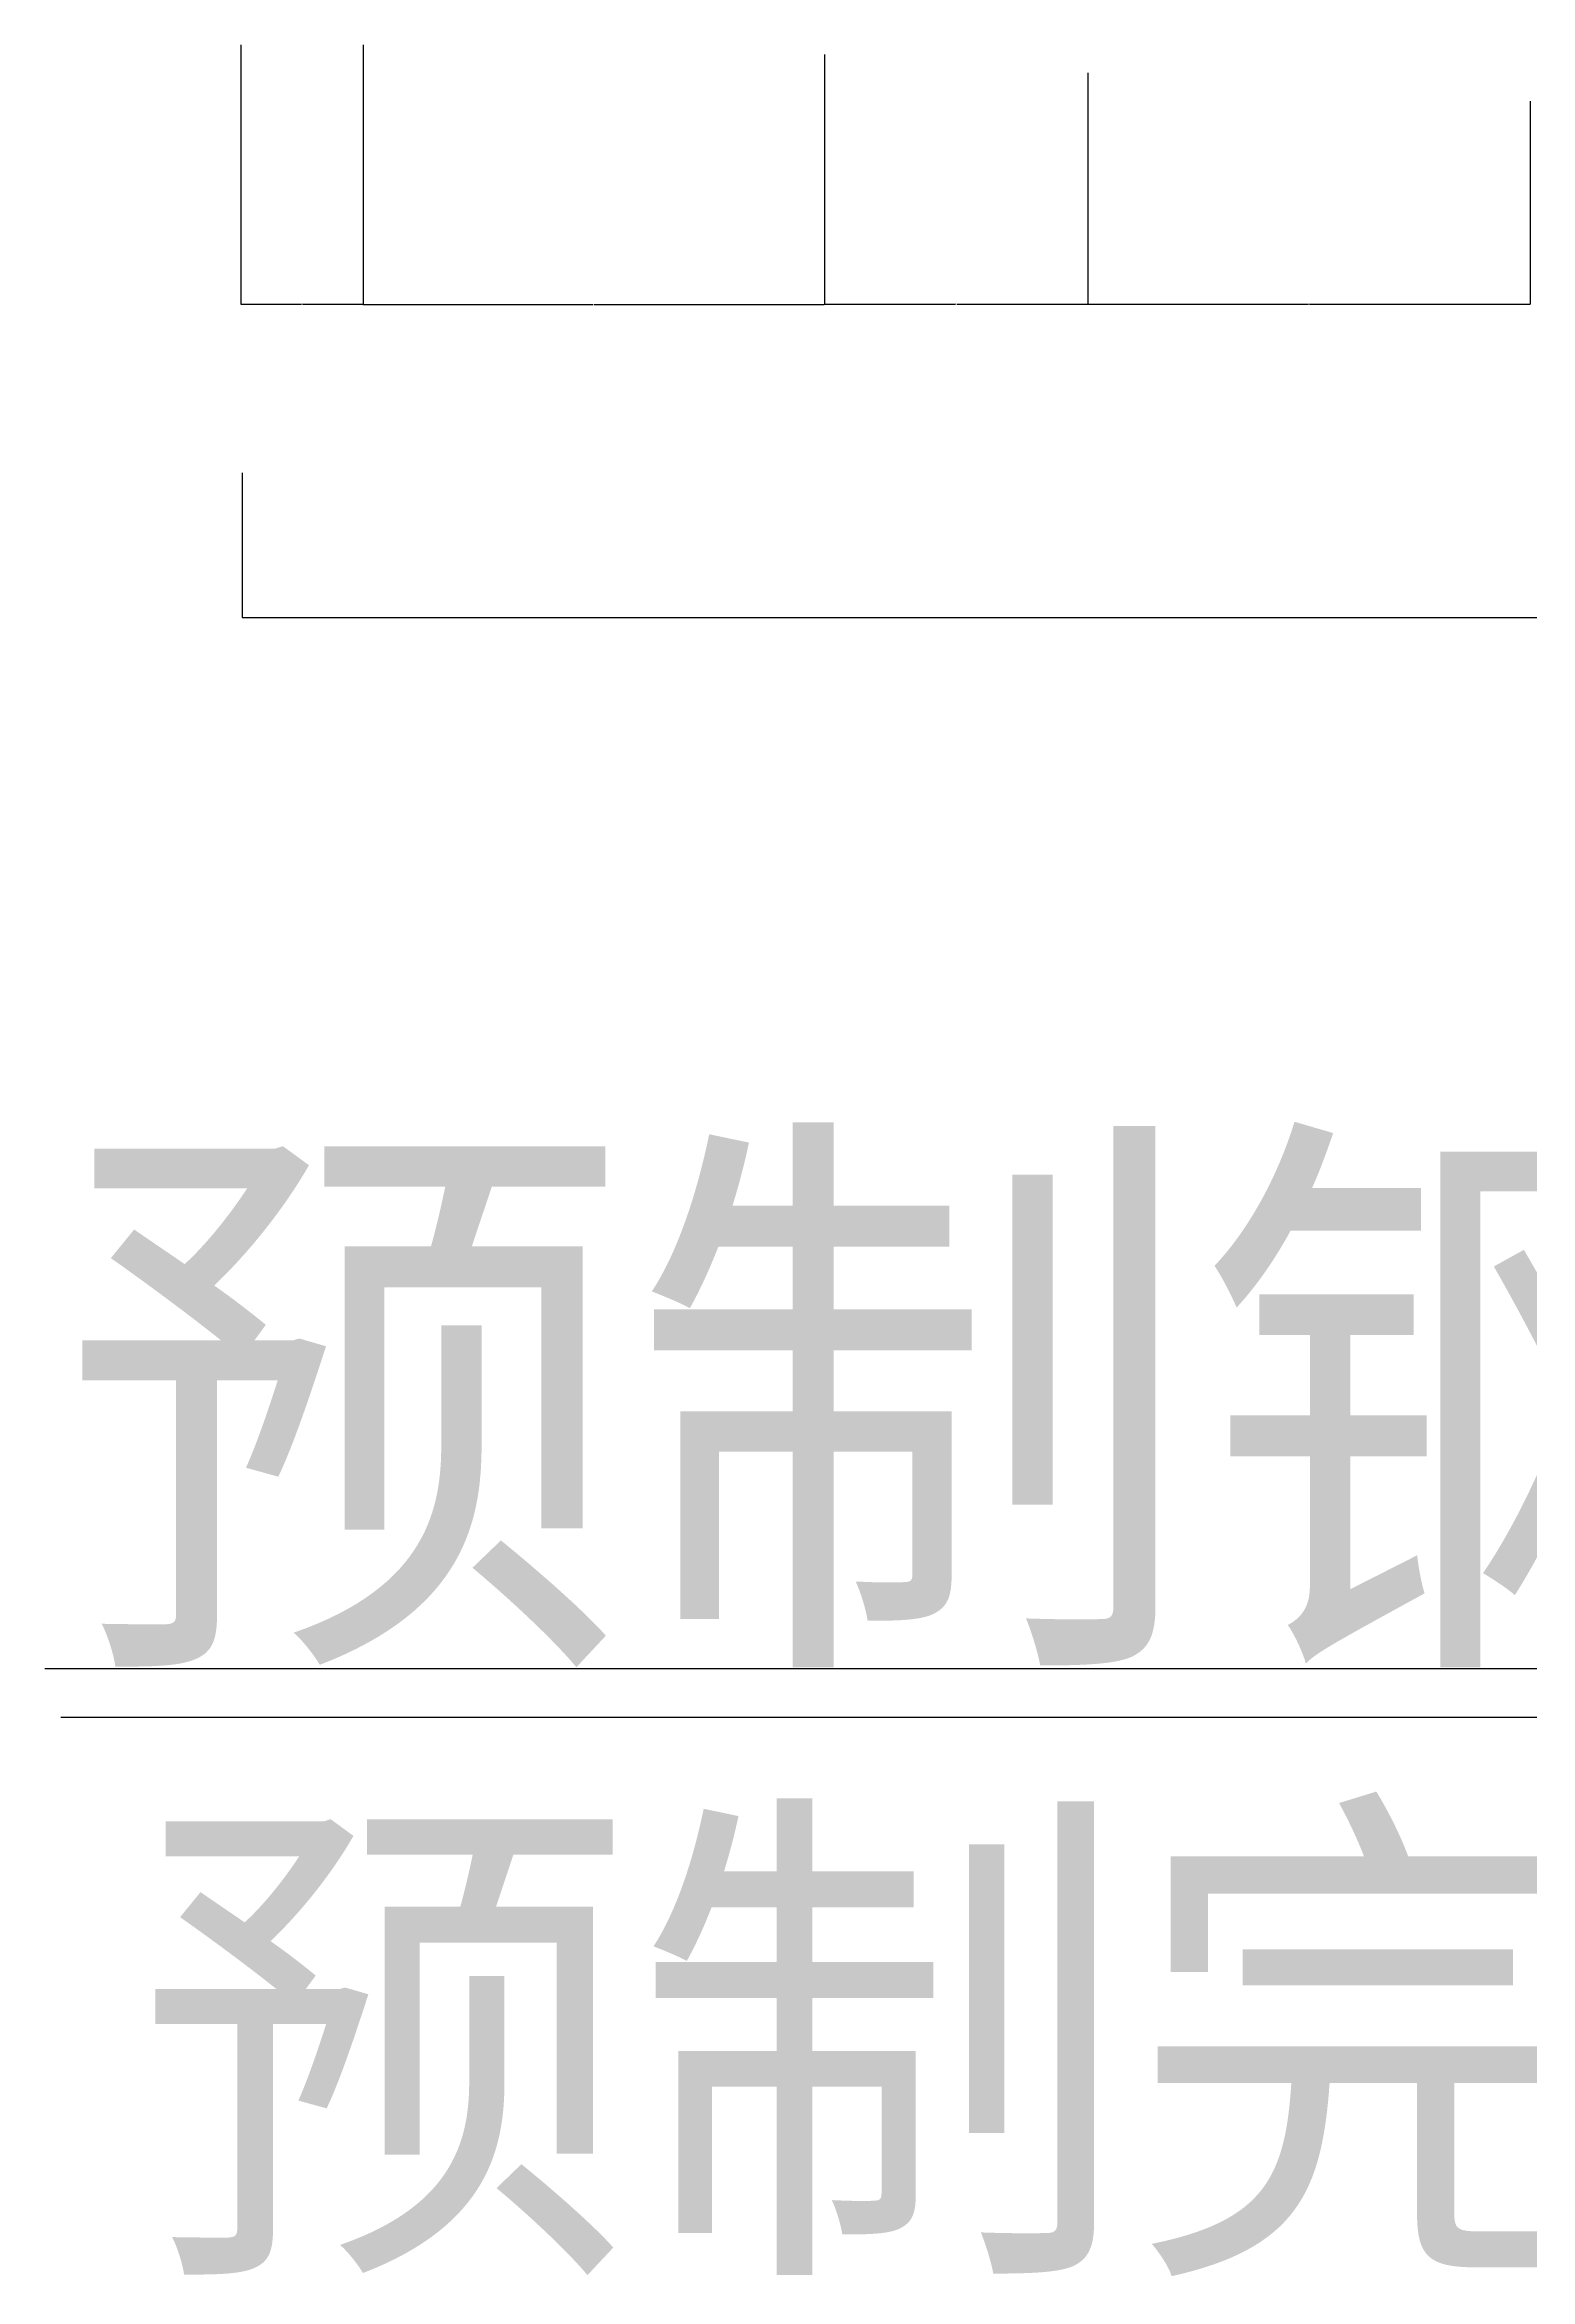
# Model space of a CAD drawing. Header units: metres. Extents: x 169789 to 254571, y -54633 to 5590.
# Drawn here: x 175621 to 178342, y -20775 to -16680 of the extents above; entities that cross this region are included whole.
import ezdxf

# ---------------------------------------------------------------- set-up
doc = ezdxf.new("R2010")
doc.units = ezdxf.units.M
doc.layers.add('DIM', color=3, linetype='Continuous')
doc.layers.add('WALL', color=40, linetype='Continuous')
doc.dimstyles.get("Standard").update_dxf_attribs({"dimtxt": 2.5, "dimasz": 2.5, "dimexe": 1.25, "dimexo": 0.625, "dimtad": 1, "dimcen": 2.5, "dimazin": 3, "dimtfac": 1, "dimtmove": 0, "dimatfit": 3})

# ---------------------------------------------------------------- blocks, each defined once
blk = doc.blocks.new('*D48')
for p, q in [((175980.1, -16679.86), (175980.1, -17155.03)), ((176204.23, -16679.86), (176204.23, -17155.03)), ((175980.35, -17155.03), (176091.165, -17155.03)), ((176093.165, -17155.03), (176203.98, -17155.03))]:
    blk.add_line(p, q)
at = {"layer": 'Defpoints'}
for p in [(175980.1, -16679.86), (176204.23, -16679.86), (175980.1, -17155.03)]:
    blk.add_point(p, dxfattribs=at)
at = {"layer": 'DIM', "insert": (176092.165, -17155.03), "char_height": 1, "attachment_point": 5}
blk.add_mtext('25', dxfattribs=at)
blk = doc.blocks.new('*D49')
for p, q in [((176204.23, -16697.83), (176204.23, -17155.78)), ((177049.04, -16697.83), (177049.04, -17155.78)), ((176204.48, -17155.78), (176625.635, -17155.78)), ((176627.635, -17155.78), (177048.79, -17155.78))]:
    blk.add_line(p, q)
at = {"layer": 'Defpoints'}
for p in [(176204.23, -16697.83), (177049.04, -16697.83), (176204.23, -17155.78)]:
    blk.add_point(p, dxfattribs=at)
at = {"layer": 'DIM', "insert": (176626.635, -17155.78), "char_height": 1, "attachment_point": 5}
blk.add_mtext('80', dxfattribs=at)
blk = doc.blocks.new('*D50')
for p, q in [((177049.04, -16731.53), (177049.04, -17155.03)), ((177531.8, -16731.53), (177531.8, -17155.03)), ((177049.29, -17155.03), (177289.42, -17155.03)), ((177291.42, -17155.03), (177531.55, -17155.03))]:
    blk.add_line(p, q)
at = {"layer": 'Defpoints'}
for p in [(177049.04, -16731.53), (177531.8, -16731.53), (177049.04, -17155.03)]:
    blk.add_point(p, dxfattribs=at)
at = {"layer": 'DIM', "insert": (177290.42, -17155.03), "char_height": 1, "attachment_point": 5}
blk.add_mtext('50', dxfattribs=at)
blk = doc.blocks.new('*D51')
for p, q in [((177531.8, -16783.21), (177531.8, -17155.03)), ((178342.12, -16783.21), (178342.12, -17155.03)), ((177532.05, -17155.03), (177935.96, -17155.03)), ((177937.96, -17155.03), (178341.87, -17155.03))]:
    blk.add_line(p, q)
at = {"layer": 'Defpoints'}
for p in [(177531.8, -16783.21), (178342.12, -16783.21), (177531.8, -17155.03)]:
    blk.add_point(p, dxfattribs=at)
at = {"layer": 'DIM', "insert": (177936.96, -17155.03), "char_height": 1, "attachment_point": 5}
blk.add_mtext('80', dxfattribs=at)
blk = doc.blocks.new('*D57')
for p, q in [((175982.4, -17464.63), (175982.4, -17729.75)), ((181161.08, -17464.63), (181161.08, -17729.75)), ((175982.65, -17729.75), (178570.24, -17729.75)), ((178573.24, -17729.75), (181160.83, -17729.75))]:
    blk.add_line(p, q)
at = {"layer": 'Defpoints'}
for p in [(175982.4, -17464.63), (181161.08, -17464.63), (175982.4, -17729.75)]:
    blk.add_point(p, dxfattribs=at)
at = {"layer": 'DIM', "insert": (178571.74, -17729.75), "char_height": 1, "attachment_point": 5}
blk.add_mtext('520', dxfattribs=at)

msp = doc.modelspace()

# ---------------------------------------------------------------- linework, layer by layer
at = {"layer": 'WALL'}
msp.add_line((175650.45, -19744.39), (183290.83, -19744.39), dxfattribs=at)
msp.add_lwpolyline([(175620.81, -19655.58), (183290.83, -19655.58)], dxfattribs=at)

# ---------------------------------------------------------------- texts
for s, height, p in [('预制钢筋混凝土盖板详图', 800, (175650.45, -19566.77)), ('预制完后应立即注明正反面', 700, (175788.78, -20691.44))]:
    msp.add_text(s, height=height, dxfattribs=at).set_placement(p)

# ---------------------------------------------------------------- dimensions: what is measured, and where the dimension line sits
at = {"layer": 'DIM'}
for base, p1, p2, text, picture, middle in [((175980.1, -17155.03), (175980.1, -16679.86), (176204.23, -16679.86), '25', '*D48', (176092.165, -17155.03)), ((176204.23, -17155.78), (176204.23, -16697.83), (177049.04, -16697.83), '80', '*D49', (176626.635, -17155.78)), ((177049.04, -17155.03), (177049.04, -16731.53), (177531.8, -16731.53), '50', '*D50', (177290.42, -17155.03)), ((177531.8, -17155.03), (177531.8, -16783.21), (178342.12, -16783.21), '80', '*D51', (177936.96, -17155.03)), ((175982.4, -17729.75), (175982.4, -17464.63), (181161.08, -17464.63), '520', '*D57', (178571.74, -17729.75))]:
    dim = msp.add_linear_dim(base=base, p1=p1, p2=p2, text=text, dimstyle='Standard', dxfattribs=at)
    dim.commit()
    dim.dimension.update_dxf_attribs({"geometry": picture, "text_midpoint": middle})

doc.saveas('drawing.dxf')
